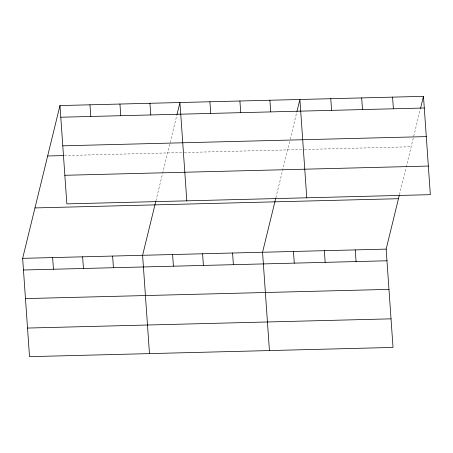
<?xml version="1.0" encoding="UTF-8"?>
<svg xmlns="http://www.w3.org/2000/svg" width="453" height="453" viewBox="0 0 453 453"><rect width="100%" height="100%" fill="white"/><g stroke="black" fill="none" stroke-linecap="round" stroke-linejoin="round"><path stroke-width="0.34" stroke-dasharray="2.27 1.7" d="M155.923 200.781L162.434 174.128M162.604 173.442L176.851 115.13M275.877 197.74L289.999 139.943M290.163 139.281L296.806 112.084M399.472 194.603L405.984 167.95M406.148 167.265L420.395 108.947M64.394 155.56L183.652 152.531M184.348 152.514L303.72 149.484M304.422 149.467L411.16 146.761"/><path stroke-width="0.68" d="M399.303 195.283L386.154 249.116L393.028 347.434L29.524 356.653L22.65 258.34L59.972 105.566L423.476 96.347L430.35 194.66L66.846 203.884L59.972 105.566M155.758 201.466L142.604 255.299L149.479 353.612M177.01 114.462L179.932 102.525L186.806 200.838M275.713 198.42L262.559 252.253L269.433 350.571M296.97 111.421L299.886 99.479L306.76 197.797M420.56 108.284L423.476 96.347M60.787 117.225L424.291 108.007M62.791 145.826L426.29 136.602M47.656 155.985L63.697 155.577M64.847 175.288L428.351 166.064M34.966 207.927L398.47 198.703M22.65 258.34L386.154 249.116M23.465 269.999L386.97 260.781M25.464 298.595L388.968 289.376M27.525 328.057L391.024 318.838M392.575 97.129L393.391 108.788M361.681 97.91L362.496 109.575M355.254 249.903L356.069 261.562M330.781 98.697L331.596 110.356M324.354 250.685L325.169 262.344M293.459 251.472L294.274 263.131M269.897 100.243L270.713 111.902M239.909 101.002L240.724 112.661M232.57 253.012L233.386 264.677M209.92 101.761L210.736 113.426M202.582 253.776L203.397 265.435M172.593 254.535L173.408 266.194M149.943 103.284L150.758 114.943M119.949 104.048L120.764 115.708M112.616 256.058L113.431 267.717M89.96 104.807L90.776 116.466M82.627 256.817L83.443 268.482M52.639 257.581L53.454 269.241"/></g></svg>
